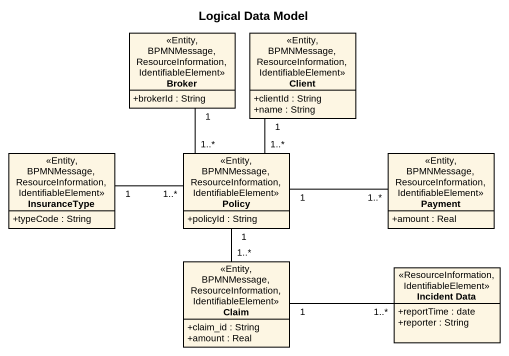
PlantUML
@startuml
title Logical Data Model
hide circle
hide empty members
skinparam classAttributeIconSize 0
class Broker <<Entity, BPMNMessage, ResourceInformation, IdentifiableElement>> {
  +brokerId : String
}
class Client <<Entity, BPMNMessage, ResourceInformation, IdentifiableElement>> {
  +clientId : String
  +name : String
}
class InsuranceType <<Entity, BPMNMessage, ResourceInformation, IdentifiableElement>> {
  +typeCode : String
}
class Policy <<Entity, BPMNMessage, ResourceInformation, IdentifiableElement>> {
  +policyId : String
}
class Payment <<Entity, BPMNMessage, ResourceInformation, IdentifiableElement>> {
  +amount : Real
}
class Claim <<Entity, BPMNMessage, ResourceInformation, IdentifiableElement>> {
  +claim_id : String
  +amount : Real
}
class "Incident Data" as Incident_Data <<ResourceInformation, IdentifiableElement>> {
  +reportTime : date
  +reporter : String
}
Broker "1" -- "1..*" Policy
Client "1" -- "1..*" Policy
Policy "1..*" -left- "1" InsuranceType
Policy "1" -- "1..*" Claim
Payment "1..*" -left- "1" Policy
Incident_Data "1..*" -left- "1" Claim
@enduml
